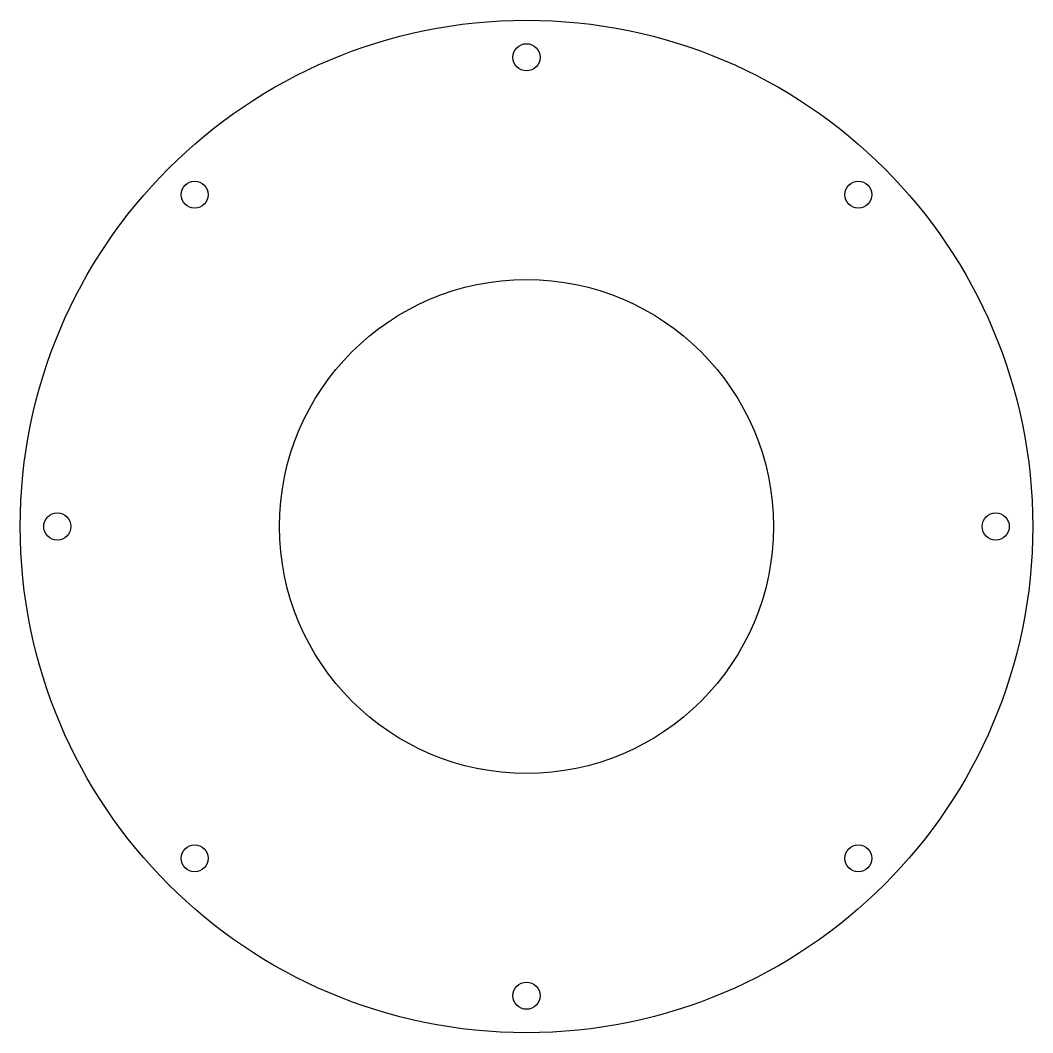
# Model space of a CAD drawing. Header units: millimetres. Extents: x -62 to 62, y -61 to 62.
import ezdxf

# ---------------------------------------------------------------- set-up
doc = ezdxf.new("R2010")
doc.units = ezdxf.units.MM

msp = doc.modelspace()

# ---------------------------------------------------------------- linework, layer by layer
at = {"color": 7, "linetype": 'Continuous', "lineweight": 25}
for centre, radius in [((0, 0), 61.5), ((0, 57), 1.65), ((-40.31, 40.31), 1.65), ((40.31, 40.31), 1.65), ((0, 0), 30), ((-57, 0), 1.65), ((57, 0), 1.65), ((-40.31, -40.31), 1.65), ((40.31, -40.31), 1.65), ((0, -57), 1.65)]:
    msp.add_circle(centre, radius, dxfattribs=at)

doc.saveas('drawing.dxf')
